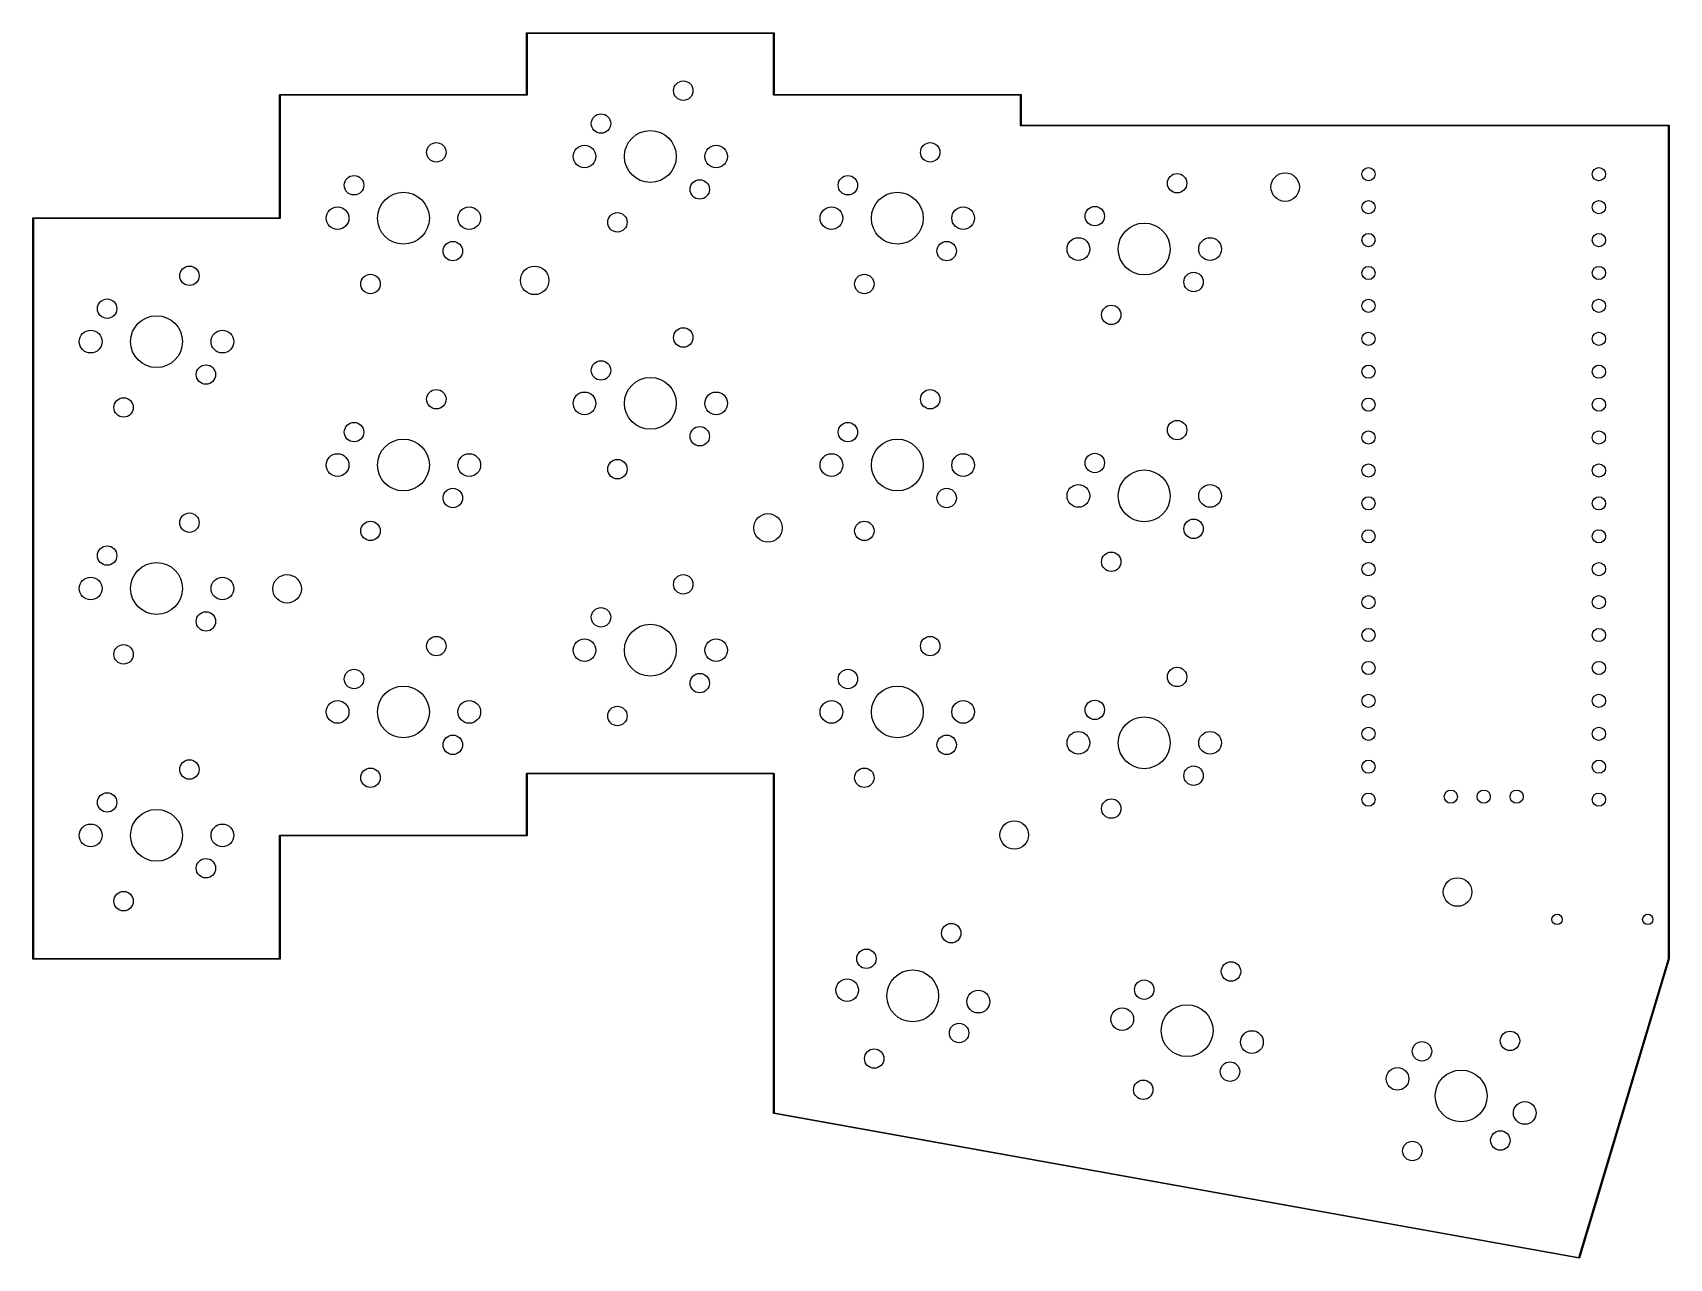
# Model space of a CAD drawing. Extents: x 97 to 224, y -135 to -41.
import ezdxf

# ---------------------------------------------------------------- set-up
doc = ezdxf.new("R2010")
doc.units = 0
doc.layers.add('BLACK', color=7, linetype='CONTINUOUS')

msp = doc.modelspace()

# ---------------------------------------------------------------- linework, layer by layer
at = {"layer": 'BLACK', "linetype": 'CONTINUOUS'}
for p, q in [((135.5475, -40.79875), (135.549403, -40.789183)), ((135.5475, -45.53625), (135.5475, -40.79875)), ((135.549403, -40.789183), (135.562933, -40.775653)), ((135.562933, -40.775653), (135.5725, -40.77375)), ((135.5725, -40.77375), (154.6225, -40.77375)), ((135.5975, -40.82375), (135.5975, -45.56125)), ((154.5975, -40.82375), (135.5975, -40.82375)), ((154.5975, -45.56125), (154.5975, -40.82375)), ((154.6225, -40.77375), (154.632067, -40.775653)), ((154.632067, -40.775653), (154.645597, -40.789183)), ((154.645597, -40.789183), (154.6475, -40.79875)), ((154.6475, -40.79875), (154.6475, -45.53625)), ((116.4975, -45.56125), (116.499403, -45.551683)), ((116.4975, -55.06125), (116.4975, -45.56125)), ((116.499403, -45.551683), (116.512933, -45.538153)), ((116.512933, -45.538153), (116.5225, -45.53625)), ((116.5225, -45.53625), (135.5475, -45.53625)), ((135.5725, -45.58625), (116.5475, -45.58625)), ((116.5475, -45.58625), (116.5475, -55.08625)), ((135.582067, -45.584347), (135.5725, -45.58625)), ((135.595597, -45.570817), (135.582067, -45.584347)), ((135.5975, -45.56125), (135.595597, -45.570817)), ((154.599403, -45.570817), (154.5975, -45.56125)), ((154.612933, -45.584347), (154.599403, -45.570817)), ((154.6225, -45.58625), (154.612933, -45.584347)), ((173.6475, -45.58625), (154.6225, -45.58625)), ((154.6475, -45.53625), (173.6725, -45.53625)), ((173.6475, -47.9425), (173.6475, -45.58625)), ((173.6725, -45.53625), (173.682067, -45.538153)), ((173.682067, -45.538153), (173.695597, -45.551683)), ((173.695597, -45.551683), (173.6975, -45.56125)), ((173.6975, -45.56125), (173.6975, -47.9175)), ((173.649403, -47.952067), (173.6475, -47.9425)), ((173.662933, -47.965597), (173.649403, -47.952067)), ((173.6725, -47.9675), (173.662933, -47.965597)), ((192.7225, -47.9675), (173.6725, -47.9675)), ((173.6975, -47.9175), (192.7225, -47.9175)), ((192.7225, -47.9175), (223.682724, -47.9175)), ((223.657722, -47.9675), (192.7225, -47.9675)), ((223.65375, -112.232578), (223.657722, -47.9675)), ((223.682724, -47.9175), (223.692291, -47.919403)), ((223.692291, -47.919403), (223.705821, -47.932933)), ((223.707724, -47.942502), (223.70375, -112.236252)), ((223.705821, -47.932933), (223.705822, -47.932935)), ((223.705822, -47.932935), (223.707724, -47.942502)), ((97.4475, -55.08625), (97.449403, -55.076683)), ((97.4475, -112.23625), (97.4475, -55.08625)), ((97.449403, -55.076683), (97.462933, -55.063153)), ((97.462933, -55.063153), (97.4725, -55.06125)), ((97.4725, -55.06125), (116.4975, -55.06125)), ((116.5225, -55.11125), (97.4975, -55.11125)), ((97.4975, -55.11125), (97.4975, -112.21125)), ((116.532067, -55.109347), (116.5225, -55.11125)), ((116.545597, -55.095817), (116.532067, -55.109347)), ((116.5475, -55.08625), (116.545597, -55.095817)), ((135.5475, -97.94875), (135.549403, -97.939183)), ((135.5475, -102.68625), (135.5475, -97.94875)), ((135.549403, -97.939183), (135.562933, -97.925653)), ((135.562933, -97.925653), (135.5725, -97.92375)), ((135.5725, -97.92375), (154.6225, -97.92375)), ((154.5975, -97.97375), (135.5975, -97.97375)), ((135.5975, -97.97375), (135.5975, -102.71125)), ((154.5975, -124.1425), (154.5975, -97.97375)), ((154.6225, -97.92375), (154.632067, -97.925653)), ((154.632067, -97.925653), (154.645597, -97.939183)), ((154.645597, -97.939183), (154.6475, -97.94875)), ((154.6475, -97.94875), (154.6475, -124.121597)), ((116.4975, -102.71125), (116.499403, -102.701683)), ((116.4975, -112.21125), (116.4975, -102.71125)), ((116.499403, -102.701683), (116.512933, -102.688153)), ((116.512933, -102.688153), (116.5225, -102.68625)), ((116.5225, -102.68625), (135.5475, -102.68625)), ((135.5725, -102.73625), (116.5475, -102.73625)), ((116.5475, -102.73625), (116.5475, -112.23625)), ((135.582067, -102.734347), (135.5725, -102.73625)), ((135.595597, -102.720817), (135.582067, -102.734347)), ((135.5975, -102.71125), (135.595597, -102.720817)), ((97.449403, -112.245816), (97.4475, -112.23625)), ((97.449403, -112.245817), (97.449403, -112.245816)), ((97.462933, -112.259347), (97.449403, -112.245817)), ((97.4725, -112.26125), (97.462933, -112.259347)), ((116.5225, -112.26125), (97.4725, -112.26125)), ((97.4975, -112.21125), (116.4975, -112.21125)), ((116.532067, -112.259347), (116.5225, -112.26125)), ((116.545597, -112.245817), (116.532067, -112.259347)), ((116.5475, -112.23625), (116.545597, -112.245816)), ((116.545597, -112.245816), (116.545597, -112.245817)), ((216.733349, -135.294302), (223.65375, -112.232578)), ((223.702695, -112.243435), (216.774826, -135.330044)), ((223.70304, -112.239817), (223.702695, -112.243435)), ((223.70375, -112.236252), (223.70304, -112.239817)), ((154.598304, -124.146544), (154.5975, -124.1425)), ((154.598074, -124.147825), (154.598304, -124.146544)), ((154.598753, -124.148803), (154.598074, -124.147825)), ((154.599403, -124.152067), (154.598753, -124.148803)), ((154.604712, -124.157376), (154.599403, -124.152067)), ((154.608994, -124.163537), (154.604712, -124.157376)), ((154.612089, -124.164753), (154.608994, -124.163537)), ((154.612933, -124.165597), (154.612089, -124.164753)), ((154.614235, -124.165597), (154.612933, -124.165597)), ((154.618072, -124.167105), (154.614235, -124.165597)), ((216.746454, -135.347464), (154.618072, -124.167105)), ((154.6475, -124.121597), (216.733349, -135.294302)), ((216.752166, -135.347359), (216.746454, -135.347464)), ((216.753406, -135.347731), (216.752166, -135.347359)), ((216.754164, -135.347322), (216.753406, -135.347731)), ((216.756206, -135.347285), (216.754164, -135.347322)), ((216.762985, -135.342574), (216.756206, -135.347285)), ((216.770254, -135.338661), (216.762985, -135.342574)), ((216.77121, -135.336858), (216.770254, -135.338661)), ((216.771919, -135.336366), (216.77121, -135.336858)), ((216.772148, -135.33509), (216.771919, -135.336366)), ((216.774826, -135.330044), (216.772148, -135.33509))]:
    msp.add_line(p, q, dxfattribs=at)
at = {"layer": 'BLACK'}
for centre, radius in [((147.6375, -45.24375), 0.75), ((141.2875, -47.78375), 0.75), ((145.0975, -50.32375), 2), ((128.5875, -50.00625), 0.75), ((140.0175, -50.32375), 0.875), ((150.1775, -50.32375), 0.875), ((166.6875, -50.00625), 0.75), ((185.7375, -52.3875), 0.75), ((194.0725, -52.68625), 1.1), ((200.50125, -51.69375), 0.51), ((218.28125, -51.69375), 0.51), ((122.2375, -52.54625), 0.75), ((148.9075, -52.86375), 0.75), ((160.3375, -52.54625), 0.75), ((120.9675, -55.08625), 0.875), ((126.0475, -55.08625), 2), ((131.1275, -55.08625), 0.875), ((159.0675, -55.08625), 0.875), ((164.1475, -55.08625), 2), ((169.2275, -55.08625), 0.875), ((179.3875, -54.9275), 0.75), ((200.50125, -54.23375), 0.51), ((218.28125, -54.23375), 0.51), ((142.5575, -55.40375), 0.75), ((183.1975, -57.4675), 2), ((178.1175, -57.4675), 0.875), ((188.2775, -57.4675), 0.875), ((200.50125, -56.77375), 0.51), ((218.28125, -56.77375), 0.51), ((129.8575, -57.62625), 0.75), ((167.9575, -57.62625), 0.75), ((109.5375, -59.53125), 0.75), ((136.1725, -59.88625), 1.1), ((187.0075, -60.0075), 0.75), ((200.50125, -59.31375), 0.51), ((218.28125, -59.31375), 0.51), ((123.5075, -60.16625), 0.75), ((161.6075, -60.16625), 0.75), ((103.1875, -62.07125), 0.75), ((180.6575, -62.5475), 0.75), ((200.50125, -61.85375), 0.51), ((218.28125, -61.85375), 0.51), ((106.9975, -64.61125), 2), ((101.9175, -64.61125), 0.875), ((112.0775, -64.61125), 0.875), ((147.6375, -64.29375), 0.75), ((200.50125, -64.39375), 0.51), ((218.28125, -64.39375), 0.51), ((110.8075, -67.15125), 0.75), ((141.2875, -66.83375), 0.75), ((200.50125, -66.93375), 0.51), ((218.28125, -66.93375), 0.51), ((145.0975, -69.37375), 2), ((104.4575, -69.69125), 0.75), ((128.5875, -69.05625), 0.75), ((140.0175, -69.37375), 0.875), ((150.1775, -69.37375), 0.875), ((166.6875, -69.05625), 0.75), ((200.50125, -69.47375), 0.51), ((218.28125, -69.47375), 0.51), ((185.7375, -71.4375), 0.75), ((122.2375, -71.59625), 0.75), ((148.9075, -71.91375), 0.75), ((160.3375, -71.59625), 0.75), ((200.50125, -72.01375), 0.51), ((218.28125, -72.01375), 0.51), ((126.0475, -74.13625), 2), ((164.1475, -74.13625), 2), ((179.3875, -73.9775), 0.75), ((120.9675, -74.13625), 0.875), ((131.1275, -74.13625), 0.875), ((142.5575, -74.45375), 0.75), ((159.0675, -74.13625), 0.875), ((169.2275, -74.13625), 0.875), ((200.50125, -74.55375), 0.51), ((218.28125, -74.55375), 0.51), ((178.1175, -76.5175), 0.875), ((183.1975, -76.5175), 2), ((188.2775, -76.5175), 0.875), ((129.8575, -76.67625), 0.75), ((167.9575, -76.67625), 0.75), ((200.50125, -77.09375), 0.51), ((218.28125, -77.09375), 0.51), ((109.5375, -78.58125), 0.75), ((154.1725, -78.98625), 1.1), ((123.5075, -79.21625), 0.75), ((161.6075, -79.21625), 0.75), ((187.0075, -79.0575), 0.75), ((200.50125, -79.63375), 0.51), ((218.28125, -79.63375), 0.51), ((103.1875, -81.12125), 0.75), ((106.9975, -83.66125), 2), ((180.6575, -81.5975), 0.75), ((200.50125, -82.17375), 0.51), ((218.28125, -82.17375), 0.51), ((101.9175, -83.66125), 0.875), ((112.0775, -83.66125), 0.875), ((117.0725, -83.68625), 1.1), ((147.6375, -83.34375), 0.75), ((200.50125, -84.71375), 0.51), ((218.28125, -84.71375), 0.51), ((110.8075, -86.20125), 0.75), ((141.2875, -85.88375), 0.75), ((145.0975, -88.42375), 2), ((200.50125, -87.25375), 0.51), ((218.28125, -87.25375), 0.51), ((104.4575, -88.74125), 0.75), ((128.5875, -88.10625), 0.75), ((140.0175, -88.42375), 0.875), ((150.1775, -88.42375), 0.875), ((166.6875, -88.10625), 0.75), ((200.50125, -89.79375), 0.51), ((218.28125, -89.79375), 0.51), ((122.2375, -90.64625), 0.75), ((148.9075, -90.96375), 0.75), ((160.3375, -90.64625), 0.75), ((185.7375, -90.4875), 0.75), ((126.0475, -93.18625), 2), ((164.1475, -93.18625), 2), ((200.50125, -92.33375), 0.51), ((218.28125, -92.33375), 0.51), ((120.9675, -93.18625), 0.875), ((131.1275, -93.18625), 0.875), ((142.5575, -93.50375), 0.75), ((159.0675, -93.18625), 0.875), ((169.2275, -93.18625), 0.875), ((179.3875, -93.0275), 0.75), ((178.1175, -95.5675), 0.875), ((183.1975, -95.5675), 2), ((188.2775, -95.5675), 0.875), ((200.50125, -94.87375), 0.51), ((218.28125, -94.87375), 0.51), ((129.8575, -95.72625), 0.75), ((167.9575, -95.72625), 0.75), ((109.5375, -97.63125), 0.75), ((200.50125, -97.41375), 0.51), ((218.28125, -97.41375), 0.51), ((123.5075, -98.26625), 0.75), ((161.6075, -98.26625), 0.75), ((187.0075, -98.1075), 0.75), ((103.1875, -100.17125), 0.75), ((200.50125, -99.95375), 0.51), ((206.85125, -99.72375), 0.51), ((209.39125, -99.72375), 0.51), ((211.93125, -99.72375), 0.51), ((218.28125, -99.95375), 0.51), ((106.9975, -102.71125), 2), ((180.6575, -100.6475), 0.75), ((101.9175, -102.71125), 0.875), ((112.0775, -102.71125), 0.875), ((173.1725, -102.68625), 1.1), ((110.8075, -105.25125), 0.75), ((207.3725, -107.08625), 1.1), ((104.4575, -107.79125), 0.75), ((168.313461, -110.259355), 0.75), ((215.0525, -109.19625), 0.4), ((222.0525, -109.19625), 0.4), ((161.76625, -112.23625), 0.75), ((165.340376, -115.098648), 2), ((189.892095, -113.218754), 0.75), ((160.279707, -114.655897), 0.875), ((170.401045, -115.541399), 0.875), ((183.1975, -114.6175), 0.75), ((181.505728, -116.898378), 0.875), ((186.508551, -117.780511), 2), ((168.914502, -117.961046), 0.75), ((191.511374, -118.662644), 0.875), ((204.62875, -119.38), 0.75), ((211.41978, -118.57005), 0.75), ((162.367291, -119.937941), 0.75), ((189.819602, -120.943522), 0.75), ((202.744623, -121.504752), 0.875), ((207.651527, -122.819553), 2), ((183.125007, -122.342268), 0.75), ((212.558431, -124.134354), 0.875), ((210.674304, -126.259106), 0.75), ((203.883274, -127.069056), 0.75)]:
    msp.add_circle(centre, radius, dxfattribs=at)

doc.saveas('drawing.dxf')
